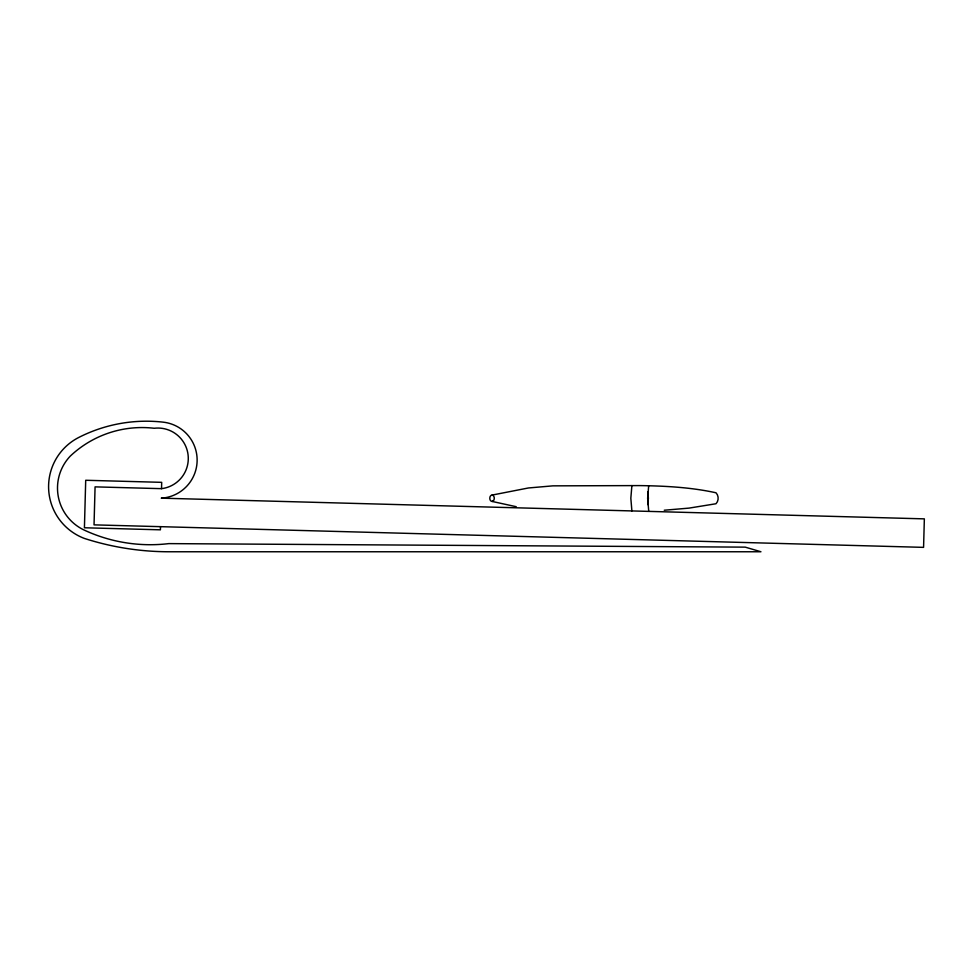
<?xml version="1.0" encoding="UTF-8"?>
<svg xmlns="http://www.w3.org/2000/svg" width="973" height="973" viewBox="0 0 973 973"><rect width="100%" height="100%" fill="white"/><g stroke="black" fill="none" stroke-linecap="round" stroke-linejoin="round"><path stroke-width="1.46" d="M648.687 485.722L647.629 498.261L648.687 510.801M160.496 526.661L160.411 529.823L84.42 527.767L85.709 480.273L161.7 482.34L161.518 488.665L95.074 486.865L94.04 524.861L923.572 547.361L924.35 518.864L161.263 498.164A38.154 38.154 0 0 0 197.118 461.117A38.154 38.154 0 0 0 163.33 422.173A148.93 148.93 0 0 0 79.154 437.254A55.266 55.266 0 0 0 84.456 538.446A276.721 276.721 0 0 0 169.29 551.764L760.947 551.764L745.245 547.142L168.803 543.615A156.629 156.629 0 0 1 84.359 530.151A46.388 46.388 0 0 1 70.226 456.155A104.464 104.464 0 0 1 154.196 428.266A30.418 30.418 0 0 1 188.069 454.805A30.418 30.418 0 0 1 161.518 488.665M631.891 485.588L630.832 498.261L631.891 510.934M492.034 495.087L528.424 487.972L552.871 485.855L639.431 485.588C665.045 485.941 690.976 487.291 715.994 492.776C718.877 495.707 718.877 500.815 715.994 503.746L689.042 508.113L664.255 510.229M647.775 504.586L648.395 498.261L647.775 491.924M516.237 506.702L492.034 501.423M493.153 500.998A3.162 2.238 -90 0 0 493.153 495.512A3.162 2.238 -90 0 0 489.784 498.261A3.162 2.238 -90 0 0 493.153 500.998"/></g></svg>
